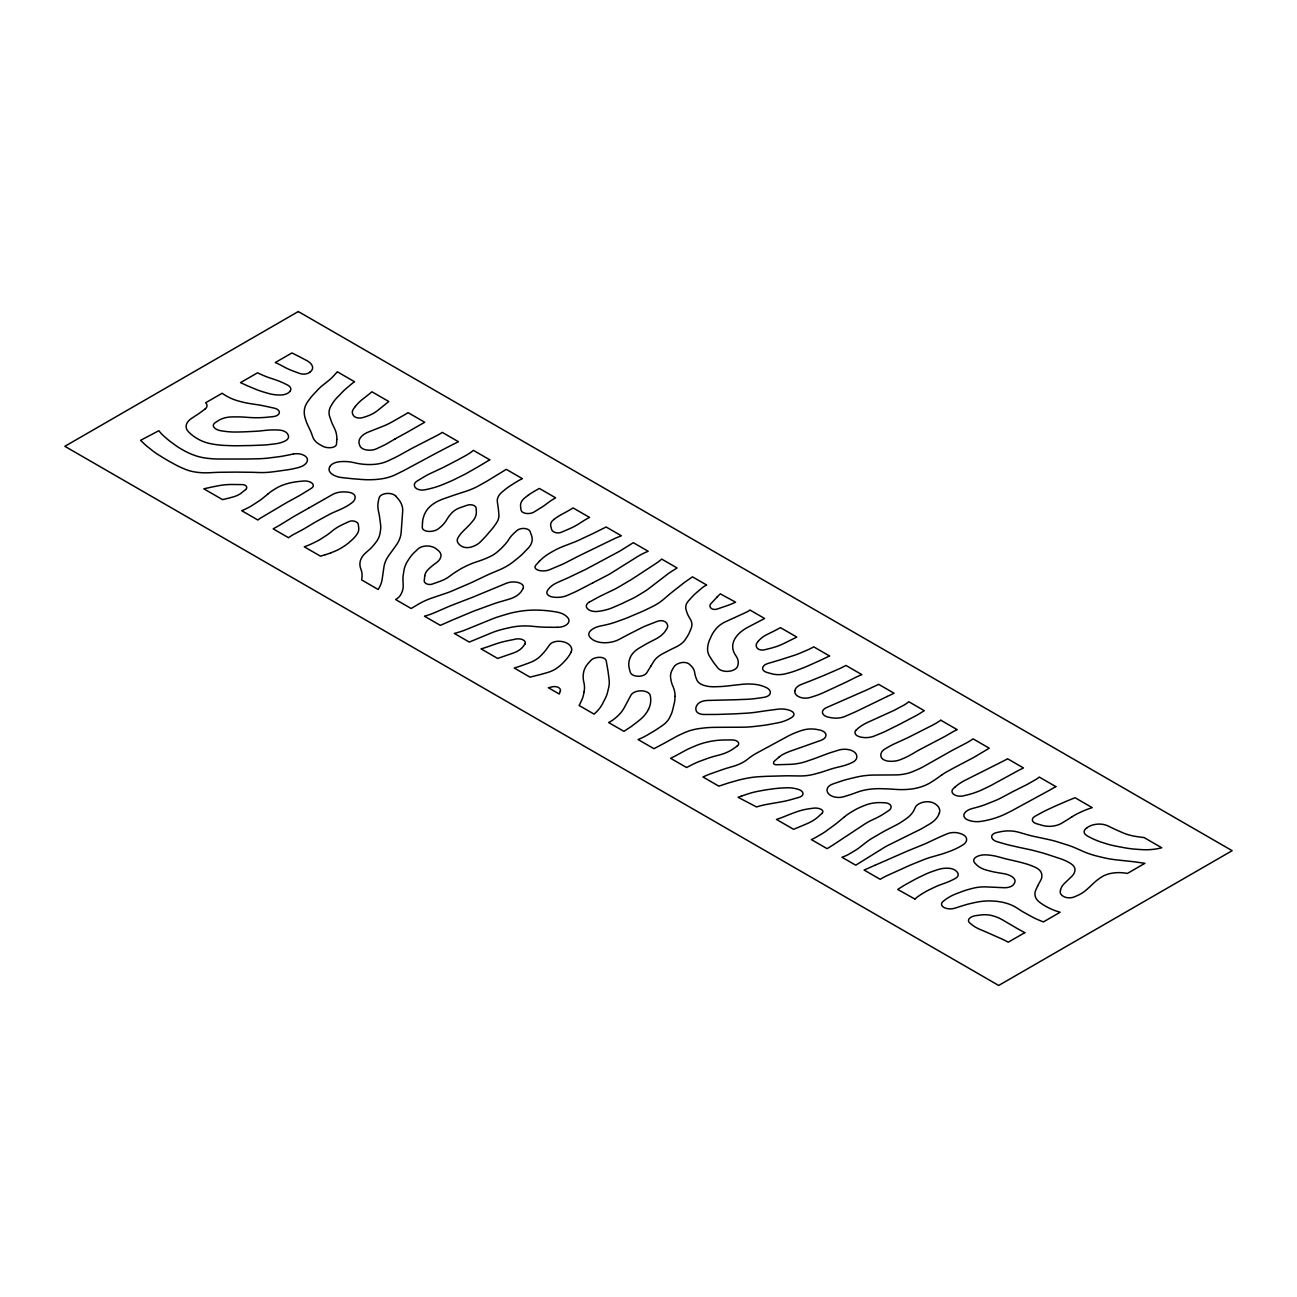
<?xml version="1.0" encoding="UTF-8"?>
<svg xmlns="http://www.w3.org/2000/svg" width="1297" height="1297" viewBox="0 0 1297 1297"><rect width="100%" height="100%" fill="white"/><g stroke="black" fill="none" stroke-linecap="round" stroke-linejoin="round"><path stroke-width="1.5" d="M650.916 666.042L646.717 672.867A8.868 5.123 0 0 1 637.929 676.272A8.074 4.669 0 0 1 630.326 672.332L629.402 668.96A50.486 29.15 0 0 1 630.18 657.611A35.813 20.671 0 0 1 639.567 647.868L645.711 644.301A66.034 38.116 0 0 1 648.678 642.663L655.455 639.194A37.564 21.676 0 0 0 665.75 630.439L666.901 628.623A12.743 7.36 0 0 0 665.864 622.301A5.804 3.356 0 0 0 657.644 621.247L647.673 625.105A66.034 38.116 0 0 0 640.815 628.17L628.461 634.444A66.034 38.116 0 0 0 627.391 635.011L618.864 639.534A21.044 12.159 0 0 1 604.289 642.745L604.207 642.745A15.564 8.982 0 0 1 591.383 638.659L590.735 638.092A11.981 6.923 0 0 1 590.248 631.023A18.58 10.733 0 0 1 600.333 626.029L603.721 625.332A66.034 38.116 0 0 0 616.448 621.782L624.295 618.945A66.034 38.116 0 0 0 628.413 617.34L641.091 611.973A66.034 38.116 0 0 0 644.431 610.465L651.402 607.093A66.034 38.116 0 0 0 663.821 599.133L669.657 594.107A66.034 38.116 0 0 1 671.23 592.826L683.26 583.374A66.034 38.116 0 0 1 685.627 581.623L692.468 576.841L706.654 585.028A26.978 15.58 0 0 0 701.661 588.238L696.019 593.069A66.034 38.116 0 0 0 692.274 596.685L688.48 600.884A24.157 13.943 0 0 0 686.081 609.736L686.567 611.39A66.034 38.116 0 0 0 689.193 617.291L690.28 619.091A29.474 17.023 0 0 1 691.058 628.623L689.615 632.093A66.034 38.116 0 0 1 687.297 636.47L685.448 639.34A31.355 18.109 0 0 1 676.223 646.879L670.889 649.473A66.034 38.116 0 0 0 668.928 650.462L662.654 653.753A33.236 19.196 0 0 0 653.72 661.486L650.948 665.977M323.926 499.426L332.551 494.514A15.856 9.16 0 0 1 346.364 492.001L348.147 492.179A8.366 4.831 0 0 1 355.07 496.411A15.24 8.803 0 0 1 351.779 502.879L350.936 503.495A61.818 35.684 0 0 1 339.976 509.624L333.734 512.331A66.034 38.116 0 0 0 327.898 515.185L316.776 521.297A66.034 38.116 0 0 0 314.912 522.367L303.968 528.884A66.034 38.116 0 0 1 301.115 530.473L294.014 534.218A41.553 23.978 0 0 0 288.55 537.736L273.164 528.852L278.044 526.144A66.034 38.116 0 0 0 280.411 524.75L292.749 517.163A66.034 38.116 0 0 1 294.678 516.028L308.573 508.165M308.637 508.132L323.845 499.475M589.195 602.197L598.16 597.269A66.034 38.116 0 0 1 601.451 595.582L613.854 589.616A66.034 38.116 0 0 0 618.896 586.925L630.731 579.905A66.034 38.116 0 0 0 632.936 578.543L655.601 563.709A66.034 38.116 0 0 0 661.681 559.072L677.099 567.973L672.073 571.069A66.034 38.116 0 0 0 667.258 574.425L648.5 588.806A66.034 38.116 0 0 1 643.944 591.902L637.508 595.793A66.034 38.116 0 0 1 631.801 598.874L622.495 603.316A66.034 38.116 0 0 1 619.934 604.483L612.881 607.531A37.337 21.563 0 0 1 598.663 611.309L597.836 611.422A9.419 5.447 0 0 1 587.428 608.682A9.419 5.447 0 0 1 589.162 602.165M592.664 582.92L578.462 590.297A66.034 38.116 0 0 1 574.636 592.145L567.438 595.355A16.829 9.711 0 0 1 552.684 597.042A8.025 4.637 0 0 1 547.188 591.14L547.431 590.719A29.539 17.056 0 0 1 557.564 582.45L567.032 578.267A66.034 38.116 0 0 0 568.897 577.408L584.266 570.08A66.034 38.116 0 0 0 586.747 568.832L618.183 551.987A66.034 38.116 0 0 0 621.214 550.236L633.341 542.697L648.176 551.274A66.034 38.116 0 0 0 636.94 556.98L611.082 573.161A66.034 38.116 0 0 1 607.109 575.414L592.697 582.904M734.75 617.534L745.759 612.492A26.734 15.434 0 0 0 749.99 610.044L764.598 618.491L747.818 627.294A47.859 27.626 0 0 0 737.118 635.611L736.972 635.806A43.158 24.919 0 0 0 732.74 645.436A40.953 23.654 0 0 0 735.545 655.228L736.096 656.055A31.177 17.996 0 0 1 737.847 665.588L737.717 666.026A11.154 6.436 0 0 1 728.736 671.311A9.938 5.739 0 0 1 717.857 667.987L713.999 662.978A66.034 38.116 0 0 1 712.572 660.951L710.026 657.028A38.586 22.276 0 0 1 707.611 647.949L707.708 647.041A66.034 38.116 0 0 1 709.735 639.583L711.21 636.324A66.034 38.116 0 0 1 715.263 629.807L716.171 628.688A34.306 19.795 0 0 1 726.044 621.506L734.507 617.648M874.778 865.358L907.203 851.14A66.034 38.116 0 0 1 908.986 850.394L923.334 844.574A66.034 38.116 0 0 0 927.144 842.904L938.428 837.603A66.034 38.116 0 0 1 940.86 836.5L947.134 833.825A11.624 6.712 0 0 1 959.585 833.306A28.275 16.326 0 0 1 961.45 833.922A11.3 6.517 0 0 1 966.589 838.867A13.537 7.814 0 0 1 962.844 844.931L961.255 845.887A62.775 36.251 0 0 1 949.663 851.335L946.162 852.615A66.034 38.116 0 0 1 940.276 854.528L931.359 857.09A66.034 38.116 0 0 0 922.929 859.992L911.986 864.418A66.034 38.116 0 0 0 909.456 865.488L887.164 875.572A65.823 38.002 0 0 0 880.193 879.317L864.142 870.044L874.713 865.375M330.93 552.781L333.134 551.938A47.73 27.561 0 0 0 342.23 547.399L343.689 546.459A66.034 38.116 0 0 0 349.606 542.033L350.968 540.849A66.034 38.116 0 0 0 356.221 535.321L356.578 534.85A25.502 14.721 0 0 0 358.718 527.798L358.296 524.426A6.68 3.859 0 0 0 354.859 521.329A5.383 3.113 0 0 0 348.877 521.621L342.635 524.539A54.993 31.744 0 0 0 332.308 530.911L330.2 532.629A66.034 38.116 0 0 1 325.223 536.212L321.478 538.612A66.034 38.116 0 0 1 314.912 542.243L312.496 543.411A66.034 38.116 0 0 1 304.276 546.815L320.505 556.17L325.061 554.792M293.365 454.047L285.064 455.685A66.034 38.116 0 0 1 277.704 456.884L269.565 457.906A66.034 38.116 0 0 1 258.006 458.765L247.387 459.008A66.034 38.116 0 0 1 245.149 459.025L219.144 459.025A59.905 34.581 0 0 1 205.996 458.117A38.553 22.26 0 0 1 193.901 455.134A64.104 37.013 0 0 1 183.477 450.302L180.85 448.794A66.034 38.116 0 0 1 175.533 445.357L170.62 441.758A66.034 38.116 0 0 1 167.378 439.164L164.281 436.457A66.034 38.116 0 0 1 158.85 430.701L140.595 440.332L144.534 444.109A66.034 38.116 0 0 0 147.858 446.979L153.143 451.145A66.034 38.116 0 0 0 158.023 454.55L165.092 458.927A66.034 38.116 0 0 0 167.799 460.516L175.338 464.683A66.034 38.116 0 0 0 180.948 467.439L184.239 468.898A32.133 18.547 0 0 0 196.204 472.173A41.245 23.816 0 0 0 209.53 472.74L215.561 472.432A66.034 38.116 0 0 1 220.166 472.286L234.109 472.124A66.034 38.116 0 0 1 236.719 472.124L250.921 472.286A66.034 38.116 0 0 1 253.531 472.335L259.043 472.53A47.292 27.302 0 0 0 272.03 471.93L277.59 471.216A66.034 38.116 0 0 0 279.277 470.989L286.832 469.919A62.272 35.943 0 0 0 299.299 467.277A14.494 8.366 0 0 0 306.951 461.845L307.113 461.473A10.7 6.177 0 0 0 304.049 455.377A10.7 6.177 0 0 0 293.333 453.999M557.272 627.326L546.994 627.229A66.034 38.116 0 0 1 537.671 626.775L531.462 626.208A40.92 23.622 0 0 0 510.37 627.489L505.635 628.542A66.034 38.116 0 0 0 490.801 633.163L469.287 642.08L454.307 633.422A66.034 38.116 0 0 0 466.758 629.353L492.179 618.977A66.034 38.116 0 0 1 499.28 616.48L506.252 614.356A66.034 38.116 0 0 1 521.281 611.082L521.929 610.984A54.733 31.598 0 0 1 538.514 610.157L540.201 610.222A66.034 38.116 0 0 1 553.414 611.503L556.121 611.925A18.028 10.408 0 0 1 567.162 616.983L567.648 617.518A11.527 6.663 0 0 1 557.272 627.31M395.861 496.216L398.049 498.761A44.325 25.583 0 0 1 402.67 511.31L401.178 532.127A66.034 38.116 0 0 1 396.136 545.34L388.792 555.521A66.034 38.116 0 0 0 383.928 567.032L382.177 579.143A66.034 38.116 0 0 1 379.34 587.46L378.221 589.503L361.636 579.921L361.879 578.3A53.355 30.804 0 0 0 360.89 569.107L360.728 568.686A37.029 21.368 0 0 1 360.485 560.401A35.327 20.395 0 0 1 365.819 552.733L368.867 550.09A66.034 38.116 0 0 0 373.714 545.08L375.449 542.94A52.172 30.123 0 0 0 380.102 532.97L380.475 530.57A66.034 38.116 0 0 0 380.54 524.101L379.47 516.238A66.034 38.116 0 0 0 379.21 514.779L378.319 510.353A66.034 38.116 0 0 1 378.432 500.901L379.113 497.935A8.901 5.139 0 0 1 386.441 493.492A8.901 5.139 0 0 1 395.925 496.2M331.092 552.749A66.034 38.116 0 0 1 325.239 554.743M675.007 696.376L674.91 698.743A66.034 38.116 0 0 1 674.294 703.201L672.608 710.14A66.034 38.116 0 0 1 670.922 714.906L669.787 717.306A38.148 22.017 0 0 1 662.021 725.785L657.012 729.173A66.034 38.116 0 0 1 654.093 731.022L647.576 734.88A66.034 38.116 0 0 1 638.108 739.549L653.964 748.693L663.14 743.846A66.034 38.116 0 0 0 664.34 743.197L675.413 737.069A66.034 38.116 0 0 1 680.293 734.605L684.557 732.675A37.986 21.936 0 0 1 699.586 728.525L701.288 728.298A66.034 38.116 0 0 1 714.712 727.341L741.252 727.212A66.034 38.116 0 0 0 754.643 726.433L762.231 725.526A66.034 38.116 0 0 0 769.251 724.456L777.146 722.98A32.668 18.855 0 0 0 791.365 717.663L792.11 717.176A7.377 4.264 0 0 0 791.365 711.064A15.548 8.982 0 0 0 778.022 709.183L768.926 710.367A66.034 38.116 0 0 0 767.273 710.578L755.875 712.231A66.034 38.116 0 0 1 746.586 713.172L736.307 713.772A66.034 38.116 0 0 1 733.389 713.901L718.911 714.388A66.034 38.116 0 0 1 715.425 714.452L703.898 714.485A7.733 4.458 0 0 1 696.392 711.178A16.683 9.63 0 0 1 697.3 704.725L697.656 704.255A11.187 6.453 0 0 1 707.303 700.461L734.215 699.78A66.034 38.116 0 0 0 735.966 699.732L745.905 699.342A66.034 38.116 0 0 0 757.724 698.256L763.965 697.332A8.447 4.88 0 0 0 770.288 693.117A10.781 6.226 0 0 0 766.316 687.605L765.214 687.102A23.654 13.651 0 0 0 754.173 684.265A36.138 20.865 0 0 0 741.868 684.346L727.552 685.951A66.034 38.116 0 0 1 717.581 686.68L714.436 686.762A19.844 11.462 0 0 1 703.428 685.205A13.829 7.993 0 0 1 696.959 680.179L696.311 678.607A66.034 38.116 0 0 1 694.738 673.013L694.641 672.316A26.718 15.418 0 0 0 690.977 665.75L689.534 664.356A6.923 4.004 0 0 0 681.103 662.67A12.305 7.101 0 0 0 673.824 667.063L672.381 669.544A36.413 21.028 0 0 0 670.679 678.185L670.971 679.968A66.034 38.116 0 0 0 672.462 685.189L673.321 687.264A62.386 36.008 0 0 1 675.007 696.376M422.498 522.659L422.271 527.441A6.728 3.891 0 0 0 428.48 531.413A11.284 6.517 0 0 0 438.564 528.657L439.991 527.49A51.41 29.685 0 0 0 446.444 520.21L447.238 518.881A66.034 38.116 0 0 1 450.983 513.871L451.875 512.882A23.443 13.537 0 0 1 460.678 507.484L467.309 505.198A5.837 3.372 0 0 1 476.129 507.986L476.339 511.748A33.236 19.196 0 0 1 472.87 520.924L470.146 524.101A66.034 38.116 0 0 1 467.99 526.387L463.515 530.797A66.034 38.116 0 0 0 458.473 536.958L458.068 537.607A13.635 7.863 0 0 0 459.705 544.853L460.694 545.664A8.041 4.637 0 0 0 470.827 547.156A22.227 12.84 0 0 0 480.376 541.919L484.511 537.671A66.034 38.116 0 0 0 486.148 535.872L492.212 528.787A66.034 38.116 0 0 0 494.238 526.16L496.313 523.194A36.105 20.849 0 0 0 498.875 514.277L498.34 508.716A66.034 38.116 0 0 0 498.194 507.516L497.367 501.988A25.875 14.932 0 0 1 501.89 492.195L504.792 489.78A66.034 38.116 0 0 1 510.045 485.953L515.655 482.371A66.034 38.116 0 0 1 522.383 478.642L506.284 469.352L487.996 480.538A66.034 38.116 0 0 1 485.953 481.722L479.16 485.548A66.034 38.116 0 0 1 465.428 491.466L456.122 494.465A66.034 38.116 0 0 0 454.469 495.016L443.914 498.68A41.844 24.157 0 0 0 432.274 504.663A40.839 23.573 0 0 0 425.303 512.704L424.913 513.499A66.034 38.116 0 0 0 422.498 522.659M336.798 439.586L336.523 444.077A6.453 3.729 0 0 1 331.335 447.611A9.938 5.739 0 0 1 322.58 446.152L320.375 444.936A25.778 14.883 0 0 1 312.82 437.089L311.442 433.214A66.034 38.116 0 0 0 310.486 430.863L307.276 424.022A66.034 38.116 0 0 1 306.141 421.136L305.233 418.364A56.614 32.684 0 0 1 304.406 409.868L304.422 409.706A45.687 26.378 0 0 1 308.07 401.195L310.615 397.79A66.034 38.116 0 0 1 313.112 394.839L317.992 389.619A66.034 38.116 0 0 1 322.515 385.452L328.644 380.556A66.034 38.116 0 0 0 333.426 376.098L336.345 372.904A21.66 12.5 0 0 0 337.269 371.769L354.584 381.772A16.796 9.695 0 0 0 352.444 383.231L346.04 388.63A66.034 38.116 0 0 0 342.894 391.581L337.155 397.498A66.034 38.116 0 0 0 332.486 403.48L331.092 405.783A36.267 20.93 0 0 0 329.746 416.823L331.335 421.363A66.034 38.116 0 0 0 332.454 424.087L334.464 428.286A64.85 37.451 0 0 1 336.798 439.586M424.751 575.949L424.249 580.699A6.453 3.729 0 0 0 426.745 583.877A4.945 2.853 0 0 0 432.371 584.055L439.861 581.38A36.089 20.833 0 0 0 449.378 576.435L451.729 574.684A66.034 38.116 0 0 1 455.166 572.334L458.684 570.113A66.034 38.116 0 0 1 465.85 566.222L467.877 565.281A66.034 38.116 0 0 1 476.339 561.909L479.76 560.774A66.034 38.116 0 0 0 486.18 558.326L488.272 557.418A38.537 22.244 0 0 0 497.075 552.117L498.859 550.593A66.034 38.116 0 0 0 502.312 547.318L504.679 544.805A66.034 38.116 0 0 0 508.57 539.828L509.073 539.033A55.609 32.101 0 0 1 514.601 532.662L517.081 530.473A7.652 4.426 0 0 1 524.377 528.479A6.582 3.81 0 0 1 530.068 531.478L531.527 535.483A31.582 18.239 0 0 1 528.187 548.145L523.08 553.43A66.034 38.116 0 0 1 519.319 556.867L513.79 561.374A66.034 38.116 0 0 1 498.923 570.08L490.185 573.777A66.034 38.116 0 0 0 487.267 575.074L471.476 582.58A66.034 38.116 0 0 1 468.898 583.731L452.167 590.913A66.034 38.116 0 0 1 446.168 593.199L432.485 597.82A66.034 38.116 0 0 0 418.542 604.126L411.133 608.504L395.65 599.554A21.174 12.224 0 0 0 400.595 594.901L400.692 594.723A47.811 27.61 0 0 0 403.205 585.255L402.962 579.435A66.034 38.116 0 0 1 403.221 575.025L403.951 570.55A66.034 38.116 0 0 1 407.89 560.644L409.317 558.472A66.034 38.116 0 0 1 414.91 551.89L418.185 548.826A10.36 5.982 0 0 1 426.875 545.988A10.976 6.339 0 0 1 435.905 548.615L438.191 550.447A15.029 8.674 0 0 1 440.915 556.526A20.882 12.062 0 0 1 436.635 562.541L433.895 564.568A66.034 38.116 0 0 0 429.226 568.508L428.237 569.464A25.048 14.462 0 0 0 424.751 575.949M794.866 690.815L794.818 691.252A11.316 6.534 0 0 0 799.536 697.073A10.181 5.885 0 0 0 810.333 697.429L814.143 696.23A66.034 38.116 0 0 0 823.141 692.793L845.563 682.4A66.034 38.116 0 0 0 847.054 681.671L855.582 677.407A66.034 38.116 0 0 1 861.857 674.635L845.952 665.442L843.066 666.934A66.034 38.116 0 0 1 838.835 668.96L826.821 674.213A66.034 38.116 0 0 1 824.973 675.007L811.306 680.552A66.034 38.116 0 0 1 809.993 681.087L801.351 684.411A14.672 8.479 0 0 0 794.866 690.815M584.088 691.771L583.569 694.479A66.034 38.116 0 0 1 581.64 700.299L579.727 704.368A14.186 8.187 0 0 1 579.062 705.455L594.123 714.144L595.793 712.539A66.034 38.116 0 0 0 602.586 703.639L605.423 698.094A66.034 38.116 0 0 0 607.499 692.533L608.666 687.686A66.034 38.116 0 0 0 609.104 679.677L608.115 671.846A66.034 38.116 0 0 0 607.953 670.776L606.202 660.74A6.582 3.81 0 0 0 599.684 657.32A9.776 5.642 0 0 0 590.994 660.303L588.741 662.751A46.189 26.67 0 0 0 583.666 672.024A66.034 38.116 0 0 0 583.731 681.8L583.909 682.514A66.034 38.116 0 0 1 584.088 691.771M1060.492 890.147L1060.265 891.25A10.749 6.209 0 0 0 1064.351 896.876A8.106 4.685 0 0 0 1074.062 896.973L1076.283 896.049A38.797 22.406 0 0 0 1086.14 890.066L1089.561 887.018A66.034 38.116 0 0 0 1090.599 886.062L1093.857 882.965A66.034 38.116 0 0 1 1101.412 877.129L1101.818 876.869A22.162 12.792 0 0 1 1112.388 873.124A24.675 14.251 0 0 1 1124.872 873.043L1127.401 873.416L1144.943 863.283L1135.426 861.97A66.034 38.116 0 0 0 1132.07 861.548L1116.522 859.879A66.034 38.116 0 0 1 1103.131 857.576L1097.748 856.279A66.034 38.116 0 0 1 1083.108 851.383L1075.732 848.125A66.034 38.116 0 0 0 1067.172 844.914L1057.379 841.834A66.034 38.116 0 0 0 1048.77 839.581L1034.033 836.419A66.034 38.116 0 0 1 1027.451 834.765L1018.907 832.301A23.022 13.294 0 0 0 1000.652 831.717L996.615 832.577A7.571 4.377 0 0 0 991.67 836.97A9.906 5.723 0 0 0 997.101 841.704L1004.251 843.78A66.034 38.116 0 0 0 1009.374 845.125L1017.999 847.119A66.034 38.116 0 0 0 1019.977 847.557L1029.38 849.551A66.034 38.116 0 0 1 1034.422 850.751L1041.296 852.583A66.034 38.116 0 0 1 1045.998 853.961L1060.589 858.776A41.472 23.946 0 0 1 1070.544 863.478L1071.144 863.867A15.191 8.771 0 0 1 1075.002 869.995A23.087 13.327 0 0 1 1071.646 876.513L1064.415 883.435A29.62 17.104 0 0 0 1060.492 890.147M560.32 691.074L559.266 694.025L548.372 687.734L552.457 686.794A5.593 3.226 0 0 1 558.472 687.507A6.761 3.907 0 0 1 560.32 691.074M939.352 813.057L938.979 814.03A35.635 20.574 0 0 1 929.673 823.984L923.837 827.437A66.034 38.116 0 0 1 919.476 829.804L888.769 844.996A66.034 38.116 0 0 0 883.419 847.979L855.744 865.196L841.98 857.252A37.808 21.822 0 0 0 849.697 853.734L854.318 850.994A66.034 38.116 0 0 0 860.089 847.071L866.477 842.093A66.034 38.116 0 0 1 872.605 837.959L882.219 832.35A66.034 38.116 0 0 1 885.17 830.729L896 825.135A66.034 38.116 0 0 0 902.469 821.293L905.76 819.039A42.234 24.384 0 0 0 914.434 809.279L915.163 807.593A13.764 7.944 0 0 1 923.821 802.065A10.117 5.837 0 0 1 935.218 803.929L935.931 804.448A17.866 10.311 0 0 1 939.352 813.057M1037.616 886.094L1035.849 889.904A26.994 15.58 0 0 0 1035.346 896.649A22.73 13.132 0 0 0 1040.21 902.728L1041.248 903.442A65.142 37.613 0 0 0 1050.927 908.921A48.378 27.934 0 0 0 1060.135 912.245L1043.355 921.94L1038.621 919.978A66.034 38.116 0 0 1 1031.585 916.606L1024.549 912.731A66.034 38.116 0 0 1 1020.917 910.575L1016.589 907.787A35.132 20.282 0 0 0 1005.597 903.02A36.429 21.044 0 0 0 992.286 901.01L991.492 900.977A36.592 21.125 0 0 0 976.382 902.242L972.555 903.052A66.034 38.116 0 0 0 963.768 905.371L954.576 908.257A9.079 5.237 0 0 1 943.876 907.414A7.863 4.54 0 0 1 942.968 901.528L944.232 900.507A47.065 27.172 0 0 1 956.862 893.503L961.644 891.704A66.034 38.116 0 0 1 970.399 888.931L972.555 888.364A28.745 16.602 0 0 1 986.628 886.921L1004.202 887.715A9.468 5.464 0 0 0 1013.914 884.051L1014.416 883.225A11.154 6.436 0 0 0 1012.908 877.339A16.877 9.744 0 0 0 1003.91 873.692L998.382 872.784A66.034 38.116 0 0 1 989.319 870.854L986.839 870.206A22.649 13.067 0 0 1 976.333 864.58L974.744 862.878A8.641 4.993 0 0 1 975.928 857.139A12.176 7.036 0 0 1 986.19 854.869L986.385 854.885A36.154 20.865 0 0 1 998.414 856.847L1003.1 858.144A66.034 38.116 0 0 0 1007.574 859.279L1016.232 861.257A66.034 38.116 0 0 1 1019.523 862.067L1023.868 863.218A52.302 30.188 0 0 1 1034.941 867.174L1035.541 867.45A16.748 9.663 0 0 1 1041.507 873.286A25.551 14.753 0 0 1 1040.713 880.29L1038.427 884.489A66.034 38.116 0 0 0 1037.616 886.094M648.484 709.378L648.451 709.443A59.743 34.5 0 0 1 639.016 720.548L633.585 724.78A66.034 38.116 0 0 1 630.131 727.26L623.906 731.346L608.585 722.51A32.344 18.677 0 0 0 614.665 718.635L616.205 717.338A63.18 36.478 0 0 0 624.36 707.497L630.974 695.111A10.619 6.128 0 0 1 641.512 690.815A9.16 5.285 0 0 1 650.3 695.646L650.527 697.186A59.273 34.225 0 0 1 648.484 709.378M571.15 652.002L570.826 652.634A66.034 38.116 0 0 1 565.978 659.67L564.13 661.713A66.034 38.116 0 0 1 557.726 667.501L557.191 667.89A28.939 16.699 0 0 1 546.831 672.738L540.687 674.44A66.034 38.116 0 0 1 538.498 675.007L530.019 677.147L514.26 668.036L518.8 666.593A66.034 38.116 0 0 0 522.237 665.41L529.225 662.864A33.803 19.52 0 0 0 540.898 655.617L543.54 652.78A66.034 38.116 0 0 0 546.361 649.359L549.717 644.69A9.646 5.561 0 0 1 558.812 641.253A12.451 7.182 0 0 1 568.978 644.496L569.237 644.722A15.305 8.836 0 0 1 571.15 652.002M329.778 466.693L329.584 467.066A13.31 7.685 0 0 0 331.627 473.827A16.861 9.728 0 0 0 342.1 477.62L351.292 478.609A66.034 38.116 0 0 0 354.681 478.917L361.993 479.485A52.447 30.285 0 0 0 379.875 479.079L379.908 479.079A35.862 20.703 0 0 0 395.763 474.54L403.221 470.86A66.034 38.116 0 0 0 404.972 469.952L434.69 453.966A66.034 38.116 0 0 1 435.727 453.399L450.562 445.665A66.034 38.116 0 0 1 451.745 445.066L458.457 441.726L442.293 432.404A66.034 38.116 0 0 1 436.197 435.905L412.333 448.162A66.034 38.116 0 0 0 410.727 449.021L398.487 455.798A66.034 38.116 0 0 1 394.434 457.857L387.884 460.938A27.853 16.083 0 0 1 372.742 464.472A37.062 21.401 0 0 1 356.253 463.142L353.222 462.478A25.373 14.656 0 0 0 339.101 461.797A12.208 7.052 0 0 0 329.778 466.693M523.015 588.595L521.897 590.54A26.232 15.142 0 0 1 508.846 599.263L498.453 602.294A66.034 38.116 0 0 0 492.973 604.094L475.172 610.595A66.034 38.116 0 0 0 471.654 611.973L453.285 619.674A66.034 38.116 0 0 0 451.988 620.225L440.348 625.365L424.492 616.221L425.611 615.88A66.034 38.116 0 0 0 435.354 612.362L448.632 606.574A66.034 38.116 0 0 1 451.826 605.261L471.476 597.706A66.034 38.116 0 0 0 473.713 596.815L506.543 583.196A11.916 6.874 0 0 1 518.881 582.71A8.447 4.88 0 0 1 523.015 588.595M524.782 644.252L523.258 646.344A24.708 14.267 0 0 1 512.931 653.169L497.643 658.454L481.057 648.873L482.776 648.37A66.034 38.116 0 0 0 487.202 646.96L495.081 644.187A66.034 38.116 0 0 1 506.916 640.913L515.768 639.081A7.231 4.183 0 0 1 523.275 640.005A6.663 3.842 0 0 1 524.782 644.252M355.378 406.464L353.497 408.96A14.397 8.317 0 0 0 353.789 415.98A6.485 3.745 0 0 0 362.674 417.618L365.122 416.856A36.867 21.287 0 0 0 377.622 410.517L388.792 401.519L371.931 391.775L370.083 393.331A66.034 38.116 0 0 1 368.721 394.434L362.787 399.071A66.034 38.116 0 0 0 355.378 406.464M290.042 391.289L289.896 391.467A10.441 6.031 0 0 1 280.817 395.001A24.935 14.397 0 0 1 268.657 393.494L264.426 392.278A66.034 38.116 0 0 1 255.136 389.019L248.262 386.149A66.034 38.116 0 0 1 245.911 385.112L240.529 382.631L257.487 372.839L262.578 375.109A66.034 38.116 0 0 0 269.808 377.913L274.948 379.632A66.034 38.116 0 0 1 285.259 383.896L287.739 385.144A9.111 5.269 0 0 1 290.042 391.289M758.34 641.172L757.221 642.582A11.592 6.696 0 0 0 757.286 648.208A5.577 3.226 0 0 0 764.533 649.797L770.256 648.37A53.631 30.966 0 0 0 784.101 643.377L796.812 637.086L780.47 627.651L774.374 630.877A66.034 38.116 0 0 1 772.088 632.044L767.386 634.314A33.69 19.455 0 0 0 758.34 641.172M717.095 597.009L710.869 603.721A7.912 4.572 0 0 0 711.015 608.196A4.41 2.545 0 0 0 717.079 609.087L726.936 605.715A66.034 38.116 0 0 0 735.577 602.181L720.354 593.864A66.034 38.116 0 0 0 717.095 597.009M539.39 561.325L535.726 565.265A6.339 3.664 0 0 0 538.45 570.275A10.668 6.161 0 0 0 549.539 569.74L560.547 565.103A66.034 38.116 0 0 0 565.541 562.785L578.511 556.105A66.034 38.116 0 0 1 580.326 555.213L612.589 539.536A66.034 38.116 0 0 1 617.988 537.136L621.36 535.791L606.088 526.971A16.439 9.484 0 0 1 605.132 527.49L594.707 532.71A66.034 38.116 0 0 1 593.005 533.537L578.754 540.217A66.034 38.116 0 0 1 573.89 542.276L563.271 546.377A66.034 38.116 0 0 0 553.916 550.755L551.16 552.311A64.445 37.208 0 0 0 539.39 561.325M856.15 730.081L856.02 730.211A8.139 4.702 0 0 0 859.392 736.761A14.283 8.252 0 0 0 874.097 736.112L881.668 733.016A66.034 38.116 0 0 0 886.662 730.746L899.859 724.164A66.034 38.116 0 0 0 901.058 723.548L915.212 716.106A66.034 38.116 0 0 0 919.022 713.95L924.291 710.691L908.792 701.726A38.829 22.422 0 0 1 903.004 705.617L895.822 709.443A66.034 38.116 0 0 1 891.558 711.518L867.515 722.445A47 27.124 0 0 0 856.15 730.081M954.916 787.182L953.327 788.608A8.722 5.026 0 0 0 953.862 794.429A8.139 4.702 0 0 0 963.395 795.855L966.849 795.012A64.088 36.997 0 0 0 983.142 789.273L989.173 786.355A66.034 38.116 0 0 0 991.865 784.977L1017.415 771.018A66.034 38.116 0 0 1 1019.653 769.851L1023.463 767.937L1007.542 758.745A32.263 18.628 0 0 1 1004.364 760.545L965.244 780.21A55.674 32.149 0 0 0 954.916 787.182M822.022 813.3L818.067 816.883A43.514 25.129 0 0 1 807.545 823.433L801.968 825.849A66.034 38.116 0 0 1 800.525 826.448L793.569 829.302L776.465 819.428L778.767 818.65A66.034 38.116 0 0 0 783.161 817.029L789.5 814.484A66.034 38.116 0 0 1 792.094 813.495L796.698 811.809A42.525 24.546 0 0 1 809.441 808.728L813.349 808.193A8.576 4.945 0 0 1 821.114 809.344A5.366 3.097 0 0 1 822.022 813.3M914.871 899.048L897.735 889.434L902.372 886.483A66.034 38.116 0 0 1 905.549 884.603L914.336 879.739A66.034 38.116 0 0 1 917.741 877.972L924.469 874.729A66.034 38.116 0 0 1 933.824 870.968L937.958 869.59A18.028 10.408 0 0 1 948.334 868.228A10.003 5.772 0 0 1 956.44 871.308A30.22 17.445 0 0 1 957.494 872.508A9.209 5.318 0 0 1 955.143 878.555L953.522 879.398A66.034 38.116 0 0 1 944.151 883.419L941.784 884.262A66.034 38.116 0 0 0 934.018 887.472L929.754 889.547A66.034 38.116 0 0 0 924.874 892.141L922.767 893.39A65.174 37.629 0 0 0 914.871 899.048M778.962 757.189L774.487 761.031A5.626 3.243 0 0 0 773.644 763.479A2.724 1.573 0 0 0 776.449 764.744L789.451 764.371A36.024 20.801 0 0 0 805.972 761.517L812.344 759.345A66.034 38.116 0 0 0 814.856 758.453L826.627 754.027A66.034 38.116 0 0 1 831.085 752.487L838.624 750.12A12.467 7.198 0 0 1 850.038 749.974A11.835 6.825 0 0 1 856.604 755.276A28.566 16.488 0 0 1 856.831 756.54A12.613 7.279 0 0 1 852.356 762.458A43.693 25.227 0 0 1 840.748 766.511L837.635 767.24A66.034 38.116 0 0 0 829.658 769.494L823.238 771.618A66.034 38.116 0 0 1 817.613 773.288L813.722 774.309A32.36 18.677 0 0 1 799.519 775.963L789.322 775.817A66.034 38.116 0 0 0 784.588 775.849L767.97 776.287A66.034 38.116 0 0 0 765.327 776.384L759.977 776.66A54.458 31.436 0 0 0 747.267 778.184L745.175 778.589A66.034 38.116 0 0 0 737.182 780.486L730.616 782.35A66.034 38.116 0 0 0 726.904 783.485L720.111 785.739A19.406 11.203 0 0 0 718.878 786.177L702.958 776.984L705.438 775.882A66.034 38.116 0 0 1 711.161 773.612L722.461 769.624A66.034 38.116 0 0 1 726.952 768.164L733.324 766.3A39.964 23.07 0 0 0 747.202 759.539L749.277 757.934A66.034 38.116 0 0 1 757.059 752.909L787.863 736.242A66.034 38.116 0 0 1 799.811 731.103L801.822 730.438A18.758 10.83 0 0 1 817.499 729.579L819.769 730.049A9.29 5.366 0 0 1 825.962 734.848A10.635 6.145 0 0 1 820.952 740.36L790.748 751.028A48.443 27.967 0 0 0 784.263 753.752A29.604 17.088 0 0 0 778.962 757.189M844.46 816.851L837.603 822.541A66.034 38.116 0 0 1 835.317 824.325L826.416 830.858A66.034 38.116 0 0 1 821.374 834.149L816.38 837.051A49.156 28.372 0 0 1 811.387 839.581L827.129 848.676L831.572 845.92A66.034 38.116 0 0 0 832.852 845.109L864.548 824.179A66.034 38.116 0 0 1 872.346 819.866L875.799 818.245A66.034 38.116 0 0 0 883.5 813.981L888.688 810.609A9.452 5.464 0 0 0 890.828 805.729A6.68 3.859 0 0 0 884.797 802.778L881.425 802.632A24.983 14.413 0 0 0 866.169 804.87L865.148 805.259A66.034 38.116 0 0 0 853.053 810.998L850.945 812.279A66.034 38.116 0 0 0 844.46 816.851M268.301 493.687L263.113 497.951A66.034 38.116 0 0 1 258.525 501.307L253.272 504.728A66.034 38.116 0 0 1 243.269 510.045L241.728 510.694L257.86 520.016A24.221 13.975 0 0 1 260.632 518.038L284.773 503.706A66.034 38.116 0 0 1 286.524 502.701L298.877 495.908A66.034 38.116 0 0 0 301.52 494.384L311.393 488.288A7.069 4.069 0 0 0 312.074 483.197A8.836 5.107 0 0 0 303.303 481.041L298.748 481.495A41.634 24.027 0 0 0 285.762 484.089L285.518 484.17A39.51 22.811 0 0 0 275.142 488.888L273.375 490.007A66.034 38.116 0 0 0 268.301 493.687M245.603 489.569L241.323 493.022A20.963 12.095 0 0 1 233.282 496.897L229.942 497.805A66.034 38.116 0 0 1 226.813 498.615L222.549 499.621L203.807 488.807L210.568 487.332A66.034 38.116 0 0 1 212.692 486.878L218.48 485.743A40.71 23.508 0 0 1 232.552 484.494L242.166 484.608A4.588 2.643 0 0 1 246.381 486.375A6.047 3.486 0 0 1 245.603 489.569M553.932 519.448L553.592 519.708A15.045 8.69 0 0 0 550.787 526.177L551.63 529.484A7.166 4.134 0 0 0 555.327 532.516A5.642 3.259 0 0 0 561.374 532.256L569.432 528.787A66.034 38.116 0 0 0 578.948 523.761L583.374 520.924A66.034 38.116 0 0 1 589.584 517.438L573.112 507.938L568.329 510.759A66.034 38.116 0 0 1 566.546 511.764L561.471 514.536A66.034 38.116 0 0 0 553.932 519.448M1087.048 827.713L1085.946 828.572A9.371 5.415 0 0 0 1086.837 835.625L1087.616 836.062A66.017 38.116 0 0 0 1102.126 842.418L1105.028 843.342A66.034 38.116 0 0 0 1116.717 846.293L1123.98 847.671A66.034 38.116 0 0 0 1136.983 849.308L1141.473 849.616A38.521 22.244 0 0 0 1161.755 847.784L1143.922 837.473A11.008 6.355 0 0 1 1141.798 837.311L1137.129 836.646A39.818 22.989 0 0 1 1122.44 832.609L1116.96 830.193A66.034 38.116 0 0 1 1114.707 829.172L1107.865 825.881A13.473 7.782 0 0 0 1096.922 824.195A15.677 9.047 0 0 0 1087.048 827.713M527.928 495.454L525.269 497.464A23.07 13.31 0 0 0 520.583 506.56L521.021 509.98A6.631 3.826 0 0 0 526.063 513.417A8.22 4.75 0 0 0 534.04 512.023L541.789 507.192A66.034 38.116 0 0 0 545.453 504.695L548.971 502.069A66.034 38.116 0 0 1 555.619 497.837L539.325 488.418L533.732 491.644A66.034 38.116 0 0 0 527.928 495.454M309.999 372.093L309.464 372.498A7.344 4.231 0 0 1 299.737 373.471L294.014 371.38A66.034 38.116 0 0 1 284.481 367.148L280.882 365.219A66.034 38.116 0 0 0 275.321 362.544L291.938 352.946L298.537 356.237A66.034 38.116 0 0 1 299.931 356.951L306.951 360.679A17.866 10.311 0 0 1 312.382 366.192A12.532 7.231 0 0 1 309.999 372.093M205.007 409.09L200.078 412.722A66.034 38.116 0 0 1 197.501 414.505L191.648 418.315A22.195 12.808 0 0 0 186.33 424.832A18.644 10.765 0 0 0 188.519 431.804L189.038 432.323A51.767 29.896 0 0 0 198.182 439.132L198.668 439.407A33.722 19.471 0 0 0 211.427 443.866A57.635 33.268 0 0 0 226.31 445.503L232.276 445.714A66.034 38.116 0 0 0 238.016 445.746L249.867 445.552A66.034 38.116 0 0 0 252.38 445.487L261.508 445.13A66.034 38.116 0 0 0 270.473 444.417L275.013 443.866A22.406 12.938 0 0 0 285.308 440.883A9.711 5.61 0 0 0 288.274 435.289L287.869 434.398A10.1 5.837 0 0 0 279.212 430.069A46.676 26.945 0 0 0 265.463 430.361L261.005 430.847A66.034 38.116 0 0 1 254.342 431.35L245.392 431.788A66.034 38.116 0 0 1 242.815 431.885L237.481 432.014A46.66 26.929 0 0 1 224.381 431.285L221.463 430.863A11.187 6.453 0 0 1 214.135 427.524A7.571 4.361 0 0 1 215.221 422.644L218.399 420.568A18.725 10.814 0 0 1 232.163 416.921L235.973 416.888A66.034 38.116 0 0 1 244.874 417.164L249.397 417.488A61.04 35.246 0 0 0 267.231 417.212L273.245 416.613A7.393 4.264 0 0 0 279.341 412.689A7.863 4.54 0 0 0 274.251 408.15L263.956 405.912A66.034 38.116 0 0 0 257.536 404.745L251.294 403.805A66.034 38.116 0 0 1 240.594 401.6L239.556 401.324A43.433 25.081 0 0 1 228.288 397.012A60.035 34.662 0 0 1 222.144 393.25L205.639 402.767A9.614 5.561 0 0 1 205.007 409.09M941.622 775.071L936.239 778.881A66.034 38.116 0 0 1 934.067 780.34L930.824 782.415A38.018 21.952 0 0 1 920.74 786.987A36.381 21.011 0 0 1 908.662 789.322A47.892 27.659 0 0 1 895.935 789.419L891.007 789.079A66.034 38.116 0 0 0 887.067 788.884L881.895 788.706A45.379 26.199 0 0 0 869.217 789.306A36.948 21.336 0 0 0 857.544 792.11L853.588 793.553A66.034 38.116 0 0 1 849.162 795.045L843.634 796.731A10.7 6.177 0 0 1 832.625 796.407A12.548 7.247 0 0 1 827.097 790.635A22.471 12.97 0 0 1 827.064 789.63A12.143 7.004 0 0 1 833.047 783.907L840.878 781.248A66.034 38.116 0 0 1 848.968 778.913L855.777 777.276A50.356 29.069 0 0 1 875.021 775.039L895.4 774.925A30.723 17.736 0 0 0 913.412 771.342L917.725 769.461A66.034 38.116 0 0 0 924.648 765.976L951.787 750.623A66.034 38.116 0 0 1 953.392 749.763L965.617 743.392A66.034 38.116 0 0 0 970.918 740.295L973.107 738.868L989.254 748.191L974.906 756.751A66.034 38.116 0 0 1 972.539 758.08L954.479 767.581A66.034 38.116 0 0 0 952.906 768.424L947.037 771.666A66.034 38.116 0 0 0 941.622 775.071M737.215 746.051L733.081 748.92A38.748 22.373 0 0 1 719.3 755L715.231 756.07A66.034 38.116 0 0 0 707.465 758.469L701.126 760.772A66.034 38.116 0 0 0 692.468 764.5L687.313 767.143A15.677 9.047 0 0 0 686.583 767.532L670.598 758.307L673.046 757.108A66.034 38.116 0 0 0 675.542 755.811L684.978 750.687A66.034 38.116 0 0 1 690.458 748.012L694.446 746.261A57.133 32.992 0 0 1 708.746 741.722A46.627 26.913 0 0 1 724.715 739.987L732.189 739.955A6.453 3.729 0 0 1 738.074 742.079A6.453 3.729 0 0 1 737.215 746.051M1071.987 816.802L1068.096 819.299A66.034 38.116 0 0 1 1066.88 820.061L1061.854 823.125A18.028 10.408 0 0 1 1052.694 826.124A15.499 8.949 0 0 1 1042.415 825.411L1036.514 823.708A7.474 4.313 0 0 1 1032.412 820.288A8.366 4.831 0 0 1 1034.974 816.299L1042.739 812.052A66.034 38.116 0 0 1 1046.971 809.928L1055.093 806.167A66.034 38.116 0 0 1 1056.617 805.502L1066.41 801.254A66.034 38.116 0 0 1 1068.063 800.557L1075.035 797.72L1092.187 807.609L1089.642 808.485A66.034 38.116 0 0 0 1082.655 811.241L1080.514 812.214A66.034 38.116 0 0 0 1071.987 816.802M940.844 720.24L937.066 722.591A66.034 38.116 0 0 1 932.381 725.266L908.354 737.426A66.034 38.116 0 0 1 906.019 738.544L894.914 743.603A66.034 38.116 0 0 0 889.661 746.261L885.462 748.645A15.467 8.933 0 0 0 880.922 756.151L881.036 756.67A9.111 5.253 0 0 0 888.607 761.193A16.294 9.403 0 0 0 900.815 759.523L903.117 758.55A66.034 38.116 0 0 0 911.224 754.53L917.011 751.158A66.034 38.116 0 0 1 919.784 749.617L943.762 737.053A66.034 38.116 0 0 0 945.886 735.869L953.571 731.427A25.373 14.64 0 0 1 957.202 729.676L940.844 720.24M489.715 459.787L480.62 465.299A66.034 38.116 0 0 1 479.274 466.093L467.617 472.773A66.034 38.116 0 0 1 464.294 474.556L454.063 479.663A66.034 38.116 0 0 1 449.67 481.673L443.234 484.381A66.034 38.116 0 0 1 427.945 489.147L425.043 489.796A7.733 4.458 0 0 1 415.364 487.607A9.954 5.755 0 0 1 417.099 481.057L424.33 476.696A66.034 38.116 0 0 1 430.458 473.437L441.693 468.201A66.034 38.116 0 0 0 444.239 466.936L457.014 460.322A66.034 38.116 0 0 0 458.441 459.56L465.672 455.587A59.613 34.419 0 0 0 473.421 450.367L489.715 459.787M395.099 438.921L387.673 443.266A66.034 38.116 0 0 1 382.323 446.055L376.568 448.762A11.041 6.372 0 0 1 366.484 449.946A9.533 5.512 0 0 1 359.82 445.698L359.318 444.206A19.747 11.397 0 0 1 360.728 437.332A22.535 13.002 0 0 1 368.51 431.982L382.68 426.389A66.034 38.116 0 0 0 391.937 421.995L405.621 414.197A27.772 16.034 0 0 0 408.036 412.624L424.703 422.238L408.085 431.771A66.034 38.116 0 0 1 406.772 432.517L396.769 437.964A66.034 38.116 0 0 0 395.099 438.921M298.31 311.539L64.85 446.314L998.69 985.461L1232.15 850.686L298.31 311.539M1024.808 932.64L1008.223 942.222L1006.683 941.379A66.034 38.116 0 0 0 1001.706 938.915L985.655 931.797A66.034 38.116 0 0 0 984.277 931.214L980.127 929.479A36.3 20.947 0 0 1 971.81 924.648L969.864 923.059A7.49 4.329 0 0 1 969.345 918.535A10.003 5.772 0 0 1 975.993 915.601L980.872 914.969A17.899 10.327 0 0 1 992.481 915.714A34.516 19.925 0 0 1 1002.37 919.8L1016.508 928.085A66.034 38.116 0 0 0 1017.869 928.863L1023.69 932.057A25.34 14.624 0 0 0 1024.808 932.64M1055.823 786.614L1049.014 790.505A66.034 38.116 0 0 1 1047.376 791.397L1012.86 810.187A66.034 38.116 0 0 1 1009.747 811.825L1006.002 813.673A66.034 38.116 0 0 1 995.448 817.953L994.929 818.115A59.84 34.549 0 0 1 981.975 821.244L981.326 821.341A15.677 9.047 0 0 1 968.519 820.239L968.259 820.142A9.711 5.61 0 0 1 964.06 814.176A14.024 8.09 0 0 1 971.745 808.68L977.63 807.074A66.034 38.116 0 0 0 987.341 803.8L994.783 800.8A66.034 38.116 0 0 0 1001.673 797.59L1011.903 792.127A66.034 38.116 0 0 1 1013.411 791.348L1025.538 785.269A66.034 38.116 0 0 0 1028.456 783.712L1035.201 779.886A31.015 17.899 0 0 0 1039.27 777.065L1055.823 786.614M887.213 696.473L856.798 711.226A66.034 38.116 0 0 1 854.512 712.264L845.125 716.366A15.288 8.82 0 0 1 830.955 717.679L828.588 717.209A9.095 5.253 0 0 1 822.525 712.945A9.776 5.642 0 0 1 826.221 707.724L865.974 690.28A66.034 38.116 0 0 0 867.677 689.501L876.853 685.205A19.26 11.122 0 0 0 878.588 684.297L894.087 693.247L888.348 695.938A66.034 38.116 0 0 0 887.213 696.473M829.513 656.006L820.288 660.368A66.034 38.116 0 0 1 818.974 660.967L807.301 666.188A66.034 38.116 0 0 1 803.329 667.842L796.958 670.273A66.034 38.116 0 0 1 785.415 673.808L784.734 673.97A16.261 9.387 0 0 1 771.423 673.71L766.916 672.43A7.733 4.458 0 0 1 762.636 667.955A9.938 5.739 0 0 1 768.002 663.448L778.994 660.205A66.034 38.116 0 0 0 780.924 659.606L793.067 655.715A66.034 38.116 0 0 0 799.957 653.185L806.086 650.591A66.034 38.116 0 0 0 813.722 646.846L829.561 655.99M741.706 796.001L738.09 797.282L756.556 806.961A51.588 29.782 0 0 1 767.743 804.221L781.442 801.822A66.034 38.116 0 0 0 791.057 799.617L799.065 797.347A7.036 4.069 0 0 0 802.973 793.407A8.447 4.88 0 0 0 798.433 789.419L797.315 789.095A20.639 11.916 0 0 0 786.014 787.798L782.415 787.976A66.034 38.116 0 0 0 772.331 788.949L767.273 789.662A66.034 38.116 0 0 0 762.685 790.424L758.34 791.235A55.901 32.279 0 0 0 747.429 794.072L741.706 796.001"/></g></svg>
